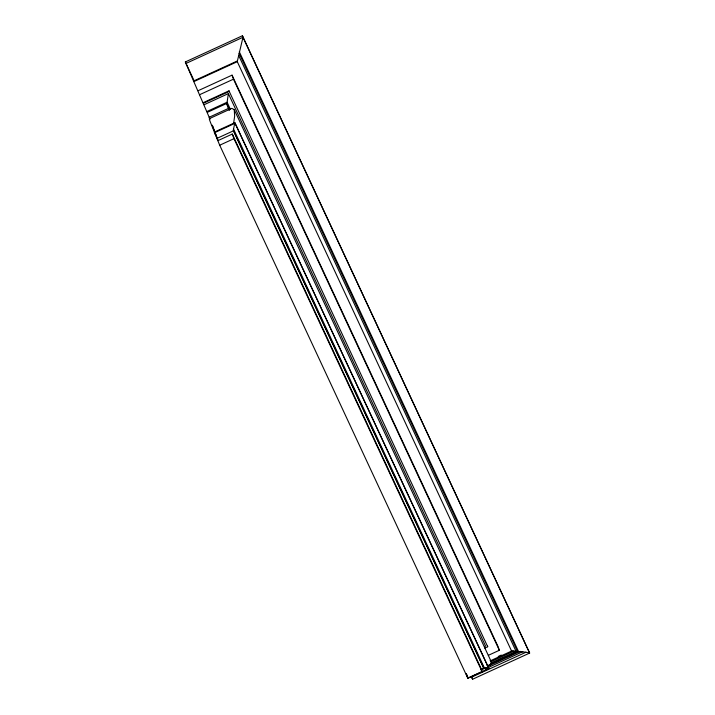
<?xml version="1.0" encoding="UTF-8"?>
<svg xmlns="http://www.w3.org/2000/svg" width="715" height="715" viewBox="0 0 715 715"><rect width="100%" height="100%" fill="white"/><g stroke="black" fill="none" stroke-linecap="round" stroke-linejoin="round"><path stroke-width="1.07" d="M193.837 81.626L237.228 61.722L242.984 37.287L242.43 35.75L185.355 61.937L185.909 63.474A22.666 0.492 65.4 0 1 190.583 74.101L210.04 119.235M480.873 669.615L483.796 668.275L233.269 130.434L234.851 122.676L214.339 132.087L219.702 145.216L467.86 678.276L482.125 671.734L480.462 667.104L232.304 134.045L218.03 140.596L212.292 125.268M233.626 123.275L234.654 116.125L234.243 109.663L231.848 108.349L209.307 118.69A69.525 1.519 65.4 0 0 215.331 134.152M230.4 109.323L227.102 102.236L228.371 93.602L204.106 104.73M234.243 109.663L491.473 662.206L490.258 665.173L487.058 665.656M185.909 63.474L242.984 37.287L529.645 653.063L472.57 679.25L471.56 677.185L525.981 652.223L529.645 653.063L242.43 35.75M193.613 81.01L237.014 61.106L511.591 651.061L490.392 660.776M198.073 90.734L232.044 75.155L497.917 646.271L499.356 650.284L488.372 655.315M199.521 94.746L233.483 79.168L232.044 75.155M203.203 102.656L228.979 90.832L487.71 646.744L484.734 648.103M203.426 103.273L229.202 91.448L228.979 90.832M206.957 111.486L227.102 102.236M207.359 112.344L226.61 103.514L229.444 109.592M209.129 117.278L228.389 108.448L226.61 103.514M214.554 132.704L235.074 123.293L488.854 668.427L468.334 677.838L468.111 677.221M217.003 138.37L233.564 130.774L483.796 668.275M219.702 145.216L233.966 138.674L232.304 134.045M498.248 656.459L501.278 655.074M490.856 661.715L514.005 651.097L525.981 652.223M491.205 662.912L516.141 651.481L238.658 55.439M490.624 663.967L517.642 651.571L239.123 53.285M489.015 664.87L518.447 651.374L239.302 51.748M488.184 666.094L520.306 651.356M481.195 669.928L486.075 667.694L488.854 668.427L234.851 122.676M487.764 667.73L522.844 651.642M485.7 669.151L488.631 667.81M484.618 646.968L485.521 645.976L228.371 93.602M483.34 667.604L486.075 667.694M514.005 651.097L511.368 650.444L511.591 651.061M490.132 660.597L491.473 662.206M233.483 79.168L499.356 650.284M228.389 108.448L229.327 110.476M233.447 128.897L484.144 667.399M233.966 138.674L482.125 671.734M185.355 61.937L194.31 81.179M214.339 132.087L215.814 135.26M466.94 675.13L467.226 675.872L466.189 673.655L467.86 678.276M212.328 125.331L218.03 140.596M487.487 646.128L487.71 646.744M472.016 677.713L472.57 679.25"/></g></svg>
